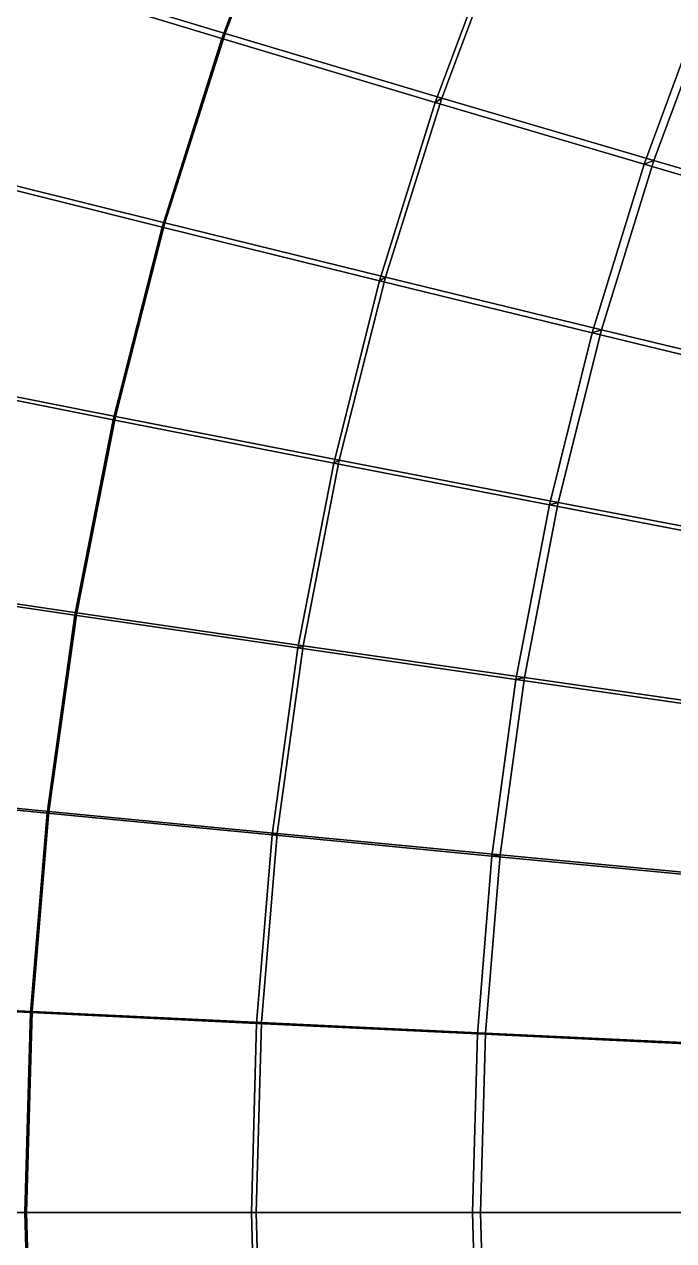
# Model space of a CAD drawing. Header units: metres. Extents: x -2184624 to 1125696, y -1900362 to 1900362.
# Drawn here: x -895741 to -744007, y -6583 to 277658 of the extents above; entities that cross this region are included whole.
import ezdxf

# ---------------------------------------------------------------- set-up
doc = ezdxf.new("R2010")
doc.units = ezdxf.units.M

msp = doc.modelspace()

# ---------------------------------------------------------------- linework, layer by layer
for points in [[(-848841.44, 275539.8, 612388.1), (-900614, 291186.62, 612519.75), (-883083.3, 336884.53, 608713.25), (-832413.7, 318802.03, 608534.5)], [(-849624.44, 274368.25, 594786.25), (-900659.5, 289852.3, 594914.5), (-883283.56, 335353.03, 591053.5), (-833345.3, 317459.6, 590879.5)], [(-849624.44, 274368.25, 594786.25), (-848841.44, 275539.8, 612388.1), (-832413.7, 318802.03, 608534.5), (-833345.3, 317459.6, 590879.5)], [(-833345.3, 317459.6, 590879.5), (-832413.7, 318802.03, 608534.5), (-848841.44, 275539.8, 612388.1), (-849624.44, 274368.25, 594786.25)], [(-798190, 260428.94, 610003.56), (-848841.44, 275539.8, 612388.1), (-832413.7, 318802.03, 608534.5), (-782827.56, 301339.6, 606119.3)], [(-799715, 259413.72, 592395.94), (-849624.44, 274368.25, 594786.25), (-833345.3, 317459.6, 590879.5), (-784495.7, 300178.9, 588460.2)], [(-799715, 259413.72, 592395.94), (-798190, 260428.94, 610003.56), (-782827.56, 301339.6, 606119.3), (-784495.7, 300178.9, 588460.2)], [(-784495.7, 300178.9, 588460.2), (-782827.56, 301339.6, 606119.3), (-798190, 260428.94, 610003.56), (-799715, 259413.72, 592395.94)], [(-748657.44, 245824.95, 605459.06), (-798190, 260428.94, 610003.56), (-782827.56, 301339.6, 606119.3), (-734324.5, 284463.12, 601560.5)], [(-750933.06, 244960.52, 587838.7), (-799715, 259413.72, 592395.94), (-784495.7, 300178.9, 588460.2), (-736738.5, 283477.7, 583890.5)], [(-862873.3, 231234.33, 615662.7), (-915587.9, 244378.19, 615754.3), (-900614, 291186.62, 612519.75), (-848841.44, 275539.8, 612388.1)], [(-900659.5, 289852.3, 594914.5), (-900614, 291186.62, 612519.75), (-848841.44, 275539.8, 612388.1), (-849624.44, 274368.25, 594786.25)], [(-849624.44, 274368.25, 594786.25), (-848841.44, 275539.8, 612388.1), (-900614, 291186.62, 612519.75), (-900659.5, 289852.3, 594914.5)], [(-863530.2, 230243.3, 598105.8), (-915502, 243251.06, 598195.3), (-900659.5, 289852.3, 594914.5), (-849624.44, 274368.25, 594786.25)], [(-750933.06, 244960.52, 587838.7), (-748657.44, 245824.95, 605459.06), (-734324.5, 284463.12, 601560.5), (-736738.5, 283477.7, 583890.5)], [(-736738.5, 283477.7, 583890.5), (-734324.5, 284463.12, 601560.5), (-748657.44, 245824.95, 605459.06), (-750933.06, 244960.52, 587838.7)], [(-700241.4, 231697.42, 598837.6), (-748657.44, 245824.95, 605459.06), (-734324.5, 284463.12, 601560.5), (-686904.06, 268137.66, 594941.25)], [(-703280.75, 230978.92, 581199.75), (-750933.06, 244960.52, 587838.7), (-736738.5, 283477.7, 583890.5), (-690077.3, 267321.9, 577255.9)], [(-863530.2, 230243.3, 598105.8), (-862873.3, 231234.33, 615662.7), (-848841.44, 275539.8, 612388.1), (-849624.44, 274368.25, 594786.25)], [(-849624.44, 274368.25, 594786.25), (-848841.44, 275539.8, 612388.1), (-862873.3, 231234.33, 615662.7), (-863530.2, 230243.3, 598105.8)], [(-812715.44, 217680.39, 595739.94), (-863530.2, 230243.3, 598105.8), (-849624.44, 274368.25, 594786.25), (-799715, 259413.72, 592395.94)], [(-811312.06, 218540.73, 613303.8), (-862873.3, 231234.33, 615662.7), (-848841.44, 275539.8, 612388.1), (-798190, 260428.94, 610003.56)], [(-849624.44, 274368.25, 594786.25), (-848841.44, 275539.8, 612388.1), (-798190, 260428.94, 610003.56), (-799715, 259413.72, 592395.94)], [(-799715, 259413.72, 592395.94), (-798190, 260428.94, 610003.56), (-848841.44, 275539.8, 612388.1), (-849624.44, 274368.25, 594786.25)], [(-812715.44, 217680.39, 595739.94), (-811312.06, 218540.73, 613303.8), (-798190, 260428.94, 610003.56), (-799715, 259413.72, 592395.94)], [(-799715, 259413.72, 592395.94), (-798190, 260428.94, 610003.56), (-811312.06, 218540.73, 613303.8), (-812715.44, 217680.39, 595739.94)], [(-763058.8, 205538.3, 591193.06), (-812715.44, 217680.39, 595739.94), (-799715, 259413.72, 592395.94), (-750933.06, 244960.52, 587838.7)], [(-760900.56, 206272.61, 608771.2), (-811312.06, 218540.73, 613303.8), (-798190, 260428.94, 610003.56), (-748657.44, 245824.95, 605459.06)], [(-799715, 259413.72, 592395.94), (-798190, 260428.94, 610003.56), (-748657.44, 245824.95, 605459.06), (-750933.06, 244960.52, 587838.7)], [(-750933.06, 244960.52, 587838.7), (-748657.44, 245824.95, 605459.06), (-798190, 260428.94, 610003.56), (-799715, 259413.72, 592395.94)], [(-763058.8, 205538.3, 591193.06), (-760900.56, 206272.61, 608771.2), (-748657.44, 245824.95, 605459.06), (-750933.06, 244960.52, 587838.7)], [(-750933.06, 244960.52, 587838.7), (-748657.44, 245824.95, 605459.06), (-760900.56, 206272.61, 608771.2), (-763058.8, 205538.3, 591193.06)], [(-714559.44, 193792.05, 584550.2), (-763058.8, 205538.3, 591193.06), (-750933.06, 244960.52, 587838.7), (-703280.75, 230978.92, 581199.75)], [(-711633.8, 194404.36, 602147.7), (-760900.56, 206272.61, 608771.2), (-748657.44, 245824.95, 605459.06), (-700241.4, 231697.42, 598837.6)], [(-750933.06, 244960.52, 587838.7), (-748657.44, 245824.95, 605459.06), (-700241.4, 231697.42, 598837.6), (-703280.75, 230978.92, 581199.75)], [(-703280.75, 230978.92, 581199.75), (-700241.4, 231697.42, 598837.6), (-748657.44, 245824.95, 605459.06), (-750933.06, 244960.52, 587838.7)], [(-874444.3, 186051.9, 618351.4), (-927935.75, 196635.73, 618410.25), (-915587.9, 244378.19, 615754.3), (-862873.3, 231234.33, 615662.7)], [(-874997.7, 185249.44, 600831.5), (-927742.1, 195724.11, 600889.1), (-915502, 243251.06, 598195.3), (-863530.2, 230243.3, 598105.8)], [(-915502, 243251.06, 598195.3), (-915587.9, 244378.19, 615754.3), (-862873.3, 231234.33, 615662.7), (-863530.2, 230243.3, 598105.8)], [(-863530.2, 230243.3, 598105.8), (-862873.3, 231234.33, 615662.7), (-915587.9, 244378.19, 615754.3), (-915502, 243251.06, 598195.3)], [(-874997.7, 185249.44, 600831.5), (-874444.3, 186051.9, 618351.4), (-862873.3, 231234.33, 615662.7), (-863530.2, 230243.3, 598105.8)], [(-863530.2, 230243.3, 598105.8), (-862873.3, 231234.33, 615662.7), (-874444.3, 186051.9, 618351.4), (-874997.7, 185249.44, 600831.5)], [(-823436.44, 175132.62, 598485.6), (-874997.7, 185249.44, 600831.5), (-863530.2, 230243.3, 598105.8), (-812715.44, 217680.39, 595739.94)], [(-822132.7, 175830.22, 616013.6), (-874444.3, 186051.9, 618351.4), (-862873.3, 231234.33, 615662.7), (-811312.06, 218540.73, 613303.8)], [(-863530.2, 230243.3, 598105.8), (-862873.3, 231234.33, 615662.7), (-811312.06, 218540.73, 613303.8), (-812715.44, 217680.39, 595739.94)], [(-812715.44, 217680.39, 595739.94), (-811312.06, 218540.73, 613303.8), (-862873.3, 231234.33, 615662.7), (-863530.2, 230243.3, 598105.8)], [(-823436.44, 175132.62, 598485.6), (-822132.7, 175830.22, 616013.6), (-811312.06, 218540.73, 613303.8), (-812715.44, 217680.39, 595739.94)], [(-812715.44, 217680.39, 595739.94), (-811312.06, 218540.73, 613303.8), (-822132.7, 175830.22, 616013.6), (-823436.44, 175132.62, 598485.6)], [(-773058.06, 165354.73, 593946.94), (-823436.44, 175132.62, 598485.6), (-812715.44, 217680.39, 595739.94), (-763058.8, 205538.3, 591193.06)], [(-770996.06, 165951.27, 611490.56), (-822132.7, 175830.22, 616013.6), (-811312.06, 218540.73, 613303.8), (-760900.56, 206272.61, 608771.2)], [(-812715.44, 217680.39, 595739.94), (-811312.06, 218540.73, 613303.8), (-760900.56, 206272.61, 608771.2), (-763058.8, 205538.3, 591193.06)], [(-763058.8, 205538.3, 591193.06), (-760900.56, 206272.61, 608771.2), (-811312.06, 218540.73, 613303.8), (-812715.44, 217680.39, 595739.94)], [(-773058.06, 165354.73, 593946.94), (-770996.06, 165951.27, 611490.56), (-760900.56, 206272.61, 608771.2), (-763058.8, 205538.3, 591193.06)], [(-763058.8, 205538.3, 591193.06), (-760900.56, 206272.61, 608771.2), (-770996.06, 165951.27, 611490.56), (-773058.06, 165354.73, 593946.94)], [(-723860.44, 155895.2, 587300.56), (-773058.06, 165354.73, 593946.94), (-763058.8, 205538.3, 591193.06), (-714559.44, 193792.05, 584550.2)], [(-721027.94, 156393.89, 604864.94), (-770996.06, 165951.27, 611490.56), (-760900.56, 206272.61, 608771.2), (-711633.8, 194404.36, 602147.7)], [(-763058.8, 205538.3, 591193.06), (-760900.56, 206272.61, 608771.2), (-711633.8, 194404.36, 602147.7), (-714559.44, 193792.05, 584550.2)], [(-714559.44, 193792.05, 584550.2), (-711633.8, 194404.36, 602147.7), (-760900.56, 206272.61, 608771.2), (-763058.8, 205538.3, 591193.06)], [(-883500.44, 140162.25, 620448.75), (-937599.75, 148140.38, 620482.2), (-927935.75, 196635.73, 618410.25), (-874444.3, 186051.9, 618351.4)], [(-927742.1, 195724.11, 600889.1), (-927935.75, 196635.73, 618410.25), (-874444.3, 186051.9, 618351.4), (-874997.7, 185249.44, 600831.5)], [(-874997.7, 185249.44, 600831.5), (-874444.3, 186051.9, 618351.4), (-927935.75, 196635.73, 618410.25), (-927742.1, 195724.11, 600889.1)], [(-883973.06, 139554.81, 602957.6), (-937322.1, 147450.88, 602990.56), (-927742.1, 195724.11, 600889.1), (-874997.7, 185249.44, 600831.5)], [(-883973.06, 139554.81, 602957.6), (-883500.44, 140162.25, 620448.75), (-874444.3, 186051.9, 618351.4), (-874997.7, 185249.44, 600831.5)], [(-874997.7, 185249.44, 600831.5), (-874444.3, 186051.9, 618351.4), (-883500.44, 140162.25, 620448.75), (-883973.06, 139554.81, 602957.6)], [(-831827.7, 131928.42, 600626.94), (-883973.06, 139554.81, 602957.6), (-874997.7, 185249.44, 600831.5), (-823436.44, 175132.62, 598485.6)], [(-830601.7, 132457.05, 618127.06), (-883500.44, 140162.25, 620448.75), (-874444.3, 186051.9, 618351.4), (-822132.7, 175830.22, 616013.6)], [(-874997.7, 185249.44, 600831.5), (-874444.3, 186051.9, 618351.4), (-822132.7, 175830.22, 616013.6), (-823436.44, 175132.62, 598485.6)], [(-823436.44, 175132.62, 598485.6), (-822132.7, 175830.22, 616013.6), (-874444.3, 186051.9, 618351.4), (-874997.7, 185249.44, 600831.5)], [(-831827.7, 131928.42, 600626.94), (-830601.7, 132457.05, 618127.06), (-822132.7, 175830.22, 616013.6), (-823436.44, 175132.62, 598485.6)], [(-823436.44, 175132.62, 598485.6), (-822132.7, 175830.22, 616013.6), (-830601.7, 132457.05, 618127.06), (-831827.7, 131928.42, 600626.94)], [(-780884.7, 124557.34, 596094.75), (-831827.7, 131928.42, 600626.94), (-823436.44, 175132.62, 598485.6), (-773058.06, 165354.73, 593946.94)], [(-778897.8, 125010, 613611.4), (-830601.7, 132457.05, 618127.06), (-822132.7, 175830.22, 616013.6), (-770996.06, 165951.27, 611490.56)], [(-823436.44, 175132.62, 598485.6), (-822132.7, 175830.22, 616013.6), (-770996.06, 165951.27, 611490.56), (-773058.06, 165354.73, 593946.94)], [(-773058.06, 165354.73, 593946.94), (-770996.06, 165951.27, 611490.56), (-822132.7, 175830.22, 616013.6), (-823436.44, 175132.62, 598485.6)], [(-780884.7, 124557.34, 596094.75), (-778897.8, 125010, 613611.4), (-770996.06, 165951.27, 611490.56), (-773058.06, 165354.73, 593946.94)], [(-773058.06, 165354.73, 593946.94), (-770996.06, 165951.27, 611490.56), (-778897.8, 125010, 613611.4), (-780884.7, 124557.34, 596094.75)], [(-731140.5, 117426.02, 589445.6), (-780884.7, 124557.34, 596094.75), (-773058.06, 165354.73, 593946.94), (-723860.44, 155895.2, 587300.56)], [(-728380.6, 117805.195, 606984.1), (-778897.8, 125010, 613611.4), (-770996.06, 165951.27, 611490.56), (-721027.94, 156393.89, 604864.94)], [(-773058.06, 165354.73, 593946.94), (-770996.06, 165951.27, 611490.56), (-721027.94, 156393.89, 604864.94), (-723860.44, 155895.2, 587300.56)], [(-723860.44, 155895.2, 587300.56), (-721027.94, 156393.89, 604864.94), (-770996.06, 165951.27, 611490.56), (-773058.06, 165354.73, 593946.94)], [(-889999.7, 93739.195, 621949.9), (-944535.6, 99077.22, 621965.4), (-937599.75, 148140.38, 620482.2), (-883500.44, 140162.25, 620448.75)], [(-937322.1, 147450.88, 602990.56), (-937599.75, 148140.38, 620482.2), (-883500.44, 140162.25, 620448.75), (-883973.06, 139554.81, 602957.6)], [(-883973.06, 139554.81, 602957.6), (-883500.44, 140162.25, 620448.75), (-937599.75, 148140.38, 620482.2), (-937322.1, 147450.88, 602990.56)], [(-890414.56, 93331.62, 604479.4), (-944197.9, 98614.83, 604494.9), (-937322.1, 147450.88, 602990.56), (-883973.06, 139554.81, 602957.6)], [(-890414.56, 93331.62, 604479.4), (-889999.7, 93739.195, 621949.9), (-883500.44, 140162.25, 620448.75), (-883973.06, 139554.81, 602957.6)], [(-883973.06, 139554.81, 602957.6), (-883500.44, 140162.25, 620448.75), (-889999.7, 93739.195, 621949.9), (-890414.56, 93331.62, 604479.4)], [(-837849.7, 88228.83, 602159.94), (-890414.56, 93331.62, 604479.4), (-883973.06, 139554.81, 602957.6), (-831827.7, 131928.42, 600626.94)], [(-836679.3, 88583.83, 619640.06), (-889999.7, 93739.195, 621949.9), (-883500.44, 140162.25, 620448.75), (-830601.7, 132457.05, 618127.06)], [(-883973.06, 139554.81, 602957.6), (-883500.44, 140162.25, 620448.75), (-830601.7, 132457.05, 618127.06), (-831827.7, 131928.42, 600626.94)], [(-831827.7, 131928.42, 600626.94), (-830601.7, 132457.05, 618127.06), (-883500.44, 140162.25, 620448.75), (-883973.06, 139554.81, 602957.6)], [(-837849.7, 88228.83, 602159.94), (-836679.3, 88583.83, 619640.06), (-830601.7, 132457.05, 618127.06), (-831827.7, 131928.42, 600626.94)], [(-831827.7, 131928.42, 600626.94), (-830601.7, 132457.05, 618127.06), (-836679.3, 88583.83, 619640.06), (-837849.7, 88228.83, 602159.94)], [(-786501.44, 83296.734, 597632.1), (-837849.7, 88228.83, 602159.94), (-831827.7, 131928.42, 600626.94), (-780884.7, 124557.34, 596094.75)], [(-784568.2, 83601.016, 615129.4), (-836679.3, 88583.83, 619640.06), (-830601.7, 132457.05, 618127.06), (-778897.8, 125010, 613611.4)], [(-831827.7, 131928.42, 600626.94), (-830601.7, 132457.05, 618127.06), (-778897.8, 125010, 613611.4), (-780884.7, 124557.34, 596094.75)], [(-780884.7, 124557.34, 596094.75), (-778897.8, 125010, 613611.4), (-830601.7, 132457.05, 618127.06), (-831827.7, 131928.42, 600626.94)], [(-786501.44, 83296.734, 597632.1), (-784568.2, 83601.016, 615129.4), (-778897.8, 125010, 613611.4), (-780884.7, 124557.34, 596094.75)], [(-780884.7, 124557.34, 596094.75), (-778897.8, 125010, 613611.4), (-784568.2, 83601.016, 615129.4), (-786501.44, 83296.734, 597632.1)], [(-736365.2, 78525.18, 590981), (-786501.44, 83296.734, 597632.1), (-780884.7, 124557.34, 596094.75), (-731140.5, 117426.02, 589445.6)], [(-733657.3, 78780.43, 608501), (-784568.2, 83601.016, 615129.4), (-778897.8, 125010, 613611.4), (-728380.6, 117805.195, 606984.1)], [(-780884.7, 124557.34, 596094.75), (-778897.8, 125010, 613611.4), (-728380.6, 117805.195, 606984.1), (-731140.5, 117426.02, 589445.6)], [(-731140.5, 117426.02, 589445.6), (-728380.6, 117805.195, 606984.1), (-778897.8, 125010, 613611.4), (-780884.7, 124557.34, 596094.75)], [(-893910.94, 46959.168, 622851.94), (-948709.5, 49633.867, 622856.56), (-944535.6, 99077.22, 621965.4), (-889999.7, 93739.195, 621949.9)], [(-894291.2, 46754.598, 605393.8), (-948335.75, 49401.86, 605398.7), (-944197.9, 98614.83, 604494.9), (-890414.56, 93331.62, 604479.4)], [(-944197.9, 98614.83, 604494.9), (-944535.6, 99077.22, 621965.4), (-889999.7, 93739.195, 621949.9), (-890414.56, 93331.62, 604479.4)], [(-890414.56, 93331.62, 604479.4), (-889999.7, 93739.195, 621949.9), (-944535.6, 99077.22, 621965.4), (-944197.9, 98614.83, 604494.9)], [(-894291.2, 46754.598, 605393.8), (-893910.94, 46959.168, 622851.94), (-889999.7, 93739.195, 621949.9), (-890414.56, 93331.62, 604479.4)], [(-890414.56, 93331.62, 604479.4), (-889999.7, 93739.195, 621949.9), (-893910.94, 46959.168, 622851.94), (-894291.2, 46754.598, 605393.8)], [(-841474.6, 44197.484, 603080.94), (-894291.2, 46754.598, 605393.8), (-890414.56, 93331.62, 604479.4), (-837849.7, 88228.83, 602159.94)], [(-840337.6, 44375.742, 620549.06), (-893910.94, 46959.168, 622851.94), (-889999.7, 93739.195, 621949.9), (-836679.3, 88583.83, 619640.06)], [(-890414.56, 93331.62, 604479.4), (-889999.7, 93739.195, 621949.9), (-836679.3, 88583.83, 619640.06), (-837849.7, 88228.83, 602159.94)], [(-837849.7, 88228.83, 602159.94), (-836679.3, 88583.83, 619640.06), (-889999.7, 93739.195, 621949.9), (-890414.56, 93331.62, 604479.4)], [(-841474.6, 44197.484, 603080.94), (-840337.6, 44375.742, 620549.06), (-836679.3, 88583.83, 619640.06), (-837849.7, 88228.83, 602159.94)], [(-837849.7, 88228.83, 602159.94), (-836679.3, 88583.83, 619640.06), (-840337.6, 44375.742, 620549.06), (-841474.6, 44197.484, 603080.94)], [(-789882, 41726.04, 598555.75), (-841474.6, 44197.484, 603080.94), (-837849.7, 88228.83, 602159.94), (-786501.44, 83296.734, 597632.1)], [(-787981, 41878.93, 616041.5), (-840337.6, 44375.742, 620549.06), (-836679.3, 88583.83, 619640.06), (-784568.2, 83601.016, 615129.4)], [(-837849.7, 88228.83, 602159.94), (-836679.3, 88583.83, 619640.06), (-784568.2, 83601.016, 615129.4), (-786501.44, 83296.734, 597632.1)], [(-786501.44, 83296.734, 597632.1), (-784568.2, 83601.016, 615129.4), (-836679.3, 88583.83, 619640.06), (-837849.7, 88228.83, 602159.94)], [(-789882, 41726.04, 598555.75), (-787981, 41878.93, 616041.5), (-784568.2, 83601.016, 615129.4), (-786501.44, 83296.734, 597632.1)], [(-786501.44, 83296.734, 597632.1), (-784568.2, 83601.016, 615129.4), (-787981, 41878.93, 616041.5), (-789882, 41726.04, 598555.75)], [(-739509.6, 39334.977, 591903.5), (-789882, 41726.04, 598555.75), (-786501.44, 83296.734, 597632.1), (-736365.2, 78525.18, 590981)], [(-736833, 39463.33, 609412.4), (-787981, 41878.93, 616041.5), (-784568.2, 83601.016, 615129.4), (-733657.3, 78780.43, 608501)], [(-786501.44, 83296.734, 597632.1), (-784568.2, 83601.016, 615129.4), (-733657.3, 78780.43, 608501), (-736365.2, 78525.18, 590981)], [(-736365.2, 78525.18, 590981), (-733657.3, 78780.43, 608501), (-784568.2, 83601.016, 615129.4), (-786501.44, 83296.734, 597632.1)], [(-895217, -0.017, 623152.75), (-950103.06, 0.039, 623153.9), (-948709.5, 49633.867, 622856.56), (-893910.94, 46959.168, 622851.94)], [(-895585.75, -0.022, 605698.75), (-949717.2, 0.019, 605700.25), (-948335.75, 49401.86, 605398.7), (-894291.2, 46754.598, 605393.8)], [(-948335.75, 49401.86, 605398.7), (-948709.5, 49633.867, 622856.56), (-893910.94, 46959.168, 622851.94), (-894291.2, 46754.598, 605393.8)], [(-894291.2, 46754.598, 605393.8), (-893910.94, 46959.168, 622851.94), (-948709.5, 49633.867, 622856.56), (-948335.75, 49401.86, 605398.7)], [(-895585.75, -0.022, 605698.75), (-895217, -0.017, 623152.75), (-893910.94, 46959.168, 622851.94), (-894291.2, 46754.598, 605393.8)], [(-894291.2, 46754.598, 605393.8), (-893910.94, 46959.168, 622851.94), (-895217, -0.017, 623152.75), (-895585.75, -0.022, 605698.75)], [(-842684.6, 0.002, 603388.2), (-895585.75, -0.022, 605698.75), (-894291.2, 46754.598, 605393.8), (-841474.6, 44197.484, 603080.94)], [(-841558.75, 0, 620852.3), (-895217, -0.017, 623152.75), (-893910.94, 46959.168, 622851.94), (-840337.6, 44375.742, 620549.06)], [(-894291.2, 46754.598, 605393.8), (-893910.94, 46959.168, 622851.94), (-840337.6, 44375.742, 620549.06), (-841474.6, 44197.484, 603080.94)], [(-841474.6, 44197.484, 603080.94), (-840337.6, 44375.742, 620549.06), (-893910.94, 46959.168, 622851.94), (-894291.2, 46754.598, 605393.8)], [(-842684.6, 0.002, 603388.2), (-841558.75, 0, 620852.3), (-840337.6, 44375.742, 620549.06), (-841474.6, 44197.484, 603080.94)], [(-841474.6, 44197.484, 603080.94), (-840337.6, 44375.742, 620549.06), (-841558.75, 0, 620852.3), (-842684.6, 0.002, 603388.2)], [(-791010.94, -0.119, 598863.9), (-842684.6, 0.002, 603388.2), (-841474.6, 44197.484, 603080.94), (-789882, 41726.04, 598555.75)], [(-789120.7, -0.115, 616345.75), (-841558.75, 0, 620852.3), (-840337.6, 44375.742, 620549.06), (-787981, 41878.93, 616041.5)], [(-841474.6, 44197.484, 603080.94), (-840337.6, 44375.742, 620549.06), (-787981, 41878.93, 616041.5), (-789882, 41726.04, 598555.75)], [(-789882, 41726.04, 598555.75), (-787981, 41878.93, 616041.5), (-840337.6, 44375.742, 620549.06), (-841474.6, 44197.484, 603080.94)], [(-791010.94, -0.119, 598863.9), (-789120.7, -0.115, 616345.75), (-787981, 41878.93, 616041.5), (-789882, 41726.04, 598555.75)], [(-789882, 41726.04, 598555.75), (-787981, 41878.93, 616041.5), (-789120.7, -0.115, 616345.75), (-791010.94, -0.119, 598863.9)], [(-740559.75, -0.046, 592211.1), (-791010.94, -0.119, 598863.9), (-789882, 41726.04, 598555.75), (-739509.6, 39334.977, 591903.5)], [(-789882, 41726.04, 598555.75), (-787981, 41878.93, 616041.5), (-736833, 39463.33, 609412.4), (-739509.6, 39334.977, 591903.5)], [(-739509.6, 39334.977, 591903.5), (-736833, 39463.33, 609412.4), (-787981, 41878.93, 616041.5), (-789882, 41726.04, 598555.75)], [(-737893.5, -0.067, 609716.4), (-789120.7, -0.115, 616345.75), (-787981, 41878.93, 616041.5), (-736833, 39463.33, 609412.4)], [(-895585.75, -0.022, 605698.75), (-895217, -0.017, 623152.75), (-950103.06, 0.039, 623153.9), (-949717.2, 0.019, 605700.25)], [(-842684.6, 0.002, 603388.2), (-841558.75, 0, 620852.3), (-895217, -0.017, 623152.75), (-895585.75, -0.022, 605698.75)], [(-791010.94, -0.119, 598863.9), (-789120.7, -0.115, 616345.75), (-841558.75, 0, 620852.3), (-842684.6, 0.002, 603388.2)], [(-740559.75, -0.046, 592211.1), (-737893.5, -0.067, 609716.4), (-789120.7, -0.115, 616345.75), (-791010.94, -0.119, 598863.9)]]:
    msp.add_3dface(points)
at = {"layer": '1'}
for points in [[(-893911.06, -46959.266, 622851.94), (-948709.56, -49634.027, 622856.75), (-950103.06, 0.039, 623153.9), (-895217, -0.017, 623152.75)], [(-949717.2, 0.019, 605700.25), (-950103.06, 0.039, 623153.9), (-895217, -0.017, 623152.75), (-895585.75, -0.022, 605698.75)], [(-894291.3, -46754.688, 605393.8), (-948335.8, -49402.01, 605398.9), (-949717.2, 0.019, 605700.25), (-895585.75, -0.022, 605698.75)], [(-841474.1, -44197.586, 603080.9), (-894291.3, -46754.688, 605393.8), (-895585.75, -0.022, 605698.75), (-842684.6, 0.002, 603388.2)], [(-895585.75, -0.022, 605698.75), (-895217, -0.017, 623152.75), (-841558.75, 0, 620852.3), (-842684.6, 0.002, 603388.2)], [(-789882, -41726.066, 598555.8), (-841474.1, -44197.586, 603080.9), (-842684.6, 0.002, 603388.2), (-791010.94, -0.119, 598863.9)], [(-841474.1, -44197.586, 603080.9), (-840337.1, -44375.85, 620549), (-841558.75, 0, 620852.3), (-842684.6, 0.002, 603388.2)], [(-842684.6, 0.002, 603388.2), (-841558.75, 0, 620852.3), (-789120.7, -0.115, 616345.75), (-791010.94, -0.119, 598863.9)], [(-842684.6, 0.002, 603388.2), (-841558.75, 0, 620852.3), (-840337.1, -44375.85, 620549), (-841474.1, -44197.586, 603080.9)], [(-894291.3, -46754.688, 605393.8), (-893911.06, -46959.266, 622851.94), (-895217, -0.017, 623152.75), (-895585.75, -0.022, 605698.75)], [(-895585.75, -0.022, 605698.75), (-895217, -0.017, 623152.75), (-893911.06, -46959.266, 622851.94), (-894291.3, -46754.688, 605393.8)], [(-840337.1, -44375.85, 620549), (-893911.06, -46959.266, 622851.94), (-895217, -0.017, 623152.75), (-841558.75, 0, 620852.3)], [(-787981, -41878.94, 616041.56), (-840337.1, -44375.85, 620549), (-841558.75, 0, 620852.3), (-789120.7, -0.115, 616345.75)], [(-739509.8, -39335.055, 591903.44), (-789882, -41726.066, 598555.8), (-791010.94, -0.119, 598863.9), (-740559.75, -0.046, 592211.1)], [(-791010.94, -0.119, 598863.9), (-789120.7, -0.115, 616345.75), (-737893.5, -0.067, 609716.4), (-740559.75, -0.046, 592211.1)], [(-789882, -41726.066, 598555.8), (-787981, -41878.94, 616041.56), (-789120.7, -0.115, 616345.75), (-791010.94, -0.119, 598863.9)], [(-791010.94, -0.119, 598863.9), (-789120.7, -0.115, 616345.75), (-787981, -41878.94, 616041.56), (-789882, -41726.066, 598555.8)], [(-736833.2, -39463.414, 609412.3), (-787981, -41878.94, 616041.56), (-789120.7, -0.115, 616345.75), (-737893.5, -0.067, 609716.4)]]:
    msp.add_3dface(points, dxfattribs=at)

doc.saveas('drawing.dxf')
